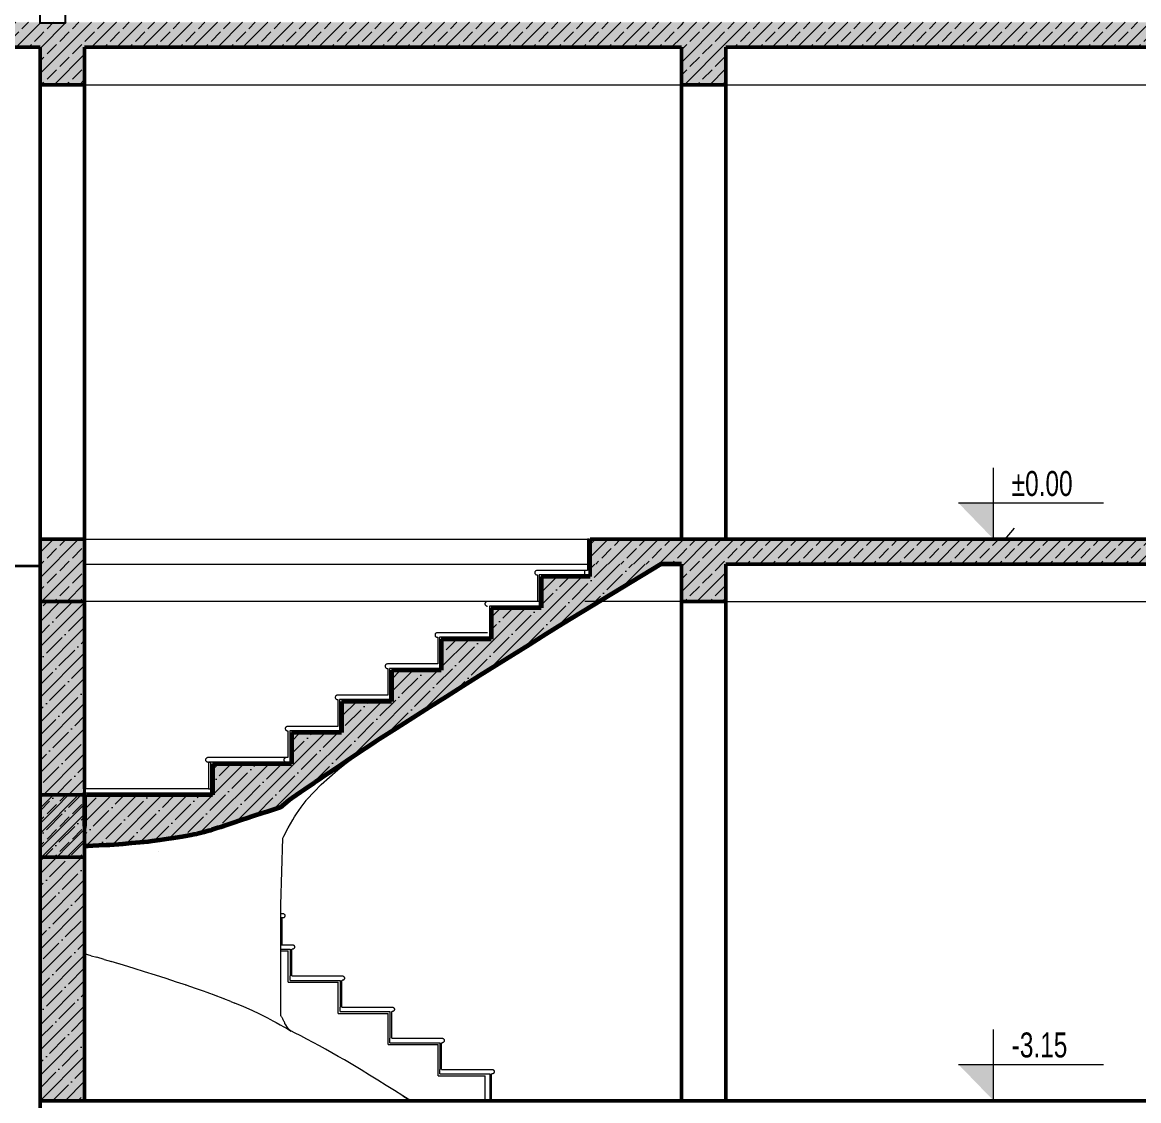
# Model space of a CAD drawing. Extents: x -1929 to 256751, y -18317 to 36108.
# Drawn here: x 137931 to 144193, y -13330 to -7280 of the extents above; entities that cross this region are included whole.
import ezdxf

# ---------------------------------------------------------------- set-up
doc = ezdxf.new("R2010")
doc.units = 0
doc.header["$LTSCALE"] = 5
doc.header["$MEASUREMENT"] = 0
doc.set_wipeout_variables(frame=1)
doc.linetypes.add('Wipeout_Contour', pattern=[100000, 0, -100000])
for name, color, linetype in [('1 _ Греди - Основни.Structural - Bearing', 7, 'Continuous'), ('1 _ Плочи - Основни.Structural - Bearing', 7, 'Continuous'), ('KEREMIDI', 7, 'Continuous'), ('Structural - Bearing', 7, 'Continuous'), ('Structural - Stair & Railing', 7, 'Continuous')]:
    doc.layers.add(name, color=color, linetype=linetype)
for name, color, linetype, lineweight in [('dimenzija', 7, 'Continuous', 13), ('New_Site & Landscape - Terrain_Pen_No__53', 54, 'Continuous', 25), ('stolboviii', 12, 'Continuous', 40)]:
    doc.layers.add(name, color=color, linetype=linetype, lineweight=lineweight)
doc.styles.add('PLATEIA', font='CGSAPPS.shx', dxfattribs={"width": 0.6})
doc.styles.add('ROM', font='ROMANS.SHX', dxfattribs={"width": 0.7})
doc.dimstyles.new('50', dxfattribs={"dimtxt": 150, "dimasz": 0.5, "dimexe": 0.18, "dimexo": 0.0625, "dimgap": 4, "dimtad": 1, "dimdec": 0, "dimlfac": 0.1, "dimzin": 12, "dimdsep": 46, "dimtxsty": 'PLATEIA', "dimblk": 'A$C321216CB', "dimcen": 0.09, "dimse1": 1, "dimse2": 1, "dimclrd": 256, "dimclrt": 256, "dimadec": 3, "dimazin": 0, "dimtfac": 1, "dimtdec": 0, "dimtix": 1, "dimtmove": 2, "dimatfit": 3, "dimldrblk": 'A$C321216CB', "dimfxl": 1, "dimtolj": 1, "dimtzin": 0, "dimlwd": -1, "dimarcsym": 0})
pattern_1 = [(45, (142913.35, -10180.42), (-70.7107, 70.7107), []), (45, (142877.99, -10145.07), (-70.7107, 70.7107), [75, -25])]

# ---------------------------------------------------------------- blocks, each defined once
blk = doc.blocks.new('A$C321216CB')
for p, q in [((-54, 0), (54, 0)), ((-38, -38), (38, 38)), ((0, -75), (0, 75))]:
    blk.add_line(p, q)
blk = doc.blocks.new('*D222')
at = {"layer": 'Defpoints', "color": 0, "transparency": 16777216}
for p in [(135608.8, -4683.8), (143341.8, -4683.8), (135567, -10332.2)]:
    blk.add_point(p, dxfattribs=at)
at = {"layer": 'dimenzija', "transparency": 16777216}
blk.add_line((135608.8, -10331.7), (135608.8, -4684.3), dxfattribs=at)
at = {"layer": 'dimenzija', "transparency": 16777216, "xscale": 0.5, "yscale": 0.5, "zscale": 0.5}
for p, rotation in [((135608.8, -4683.8), 90), ((135608.8, -10332.2), 270)]:
    blk.add_blockref('A$C321216CB', p, dxfattribs=dict(at, rotation=rotation))
at = {"layer": 'dimenzija', "transparency": 16777216, "insert": (135529.8, -7508), "char_height": 150, "attachment_point": 5, "rotation": 90, "style": 'PLATEIA'}
blk.add_mtext('\\A1;565', dxfattribs=at)

msp = doc.modelspace()

# ---------------------------------------------------------------- hatches: boundary and pattern name
h = msp.add_hatch(color=256)
h.dxf.hatch_style = 2
h.paths.add_polyline_path([(143379.2, -10180.4), (143182.3, -9977.2), (143379.2, -9977.2)])
h = msp.add_hatch(color=256)
h.dxf.hatch_style = 2
h.paths.add_polyline_path([(143379.2, -13330.4), (143182.3, -13127.2), (143379.2, -13127.2)])
at = {"layer": '1 _ Греди - Основни.Structural - Bearing', "linetype": 'Continuous', "lineweight": 15}
for points in [[(138030.1, -10180.4), (138030.1, -10530.4), (138280.1, -10530.4), (138280.1, -10180.4)], [(141877.8, -10180.4), (141627.8, -10180.4), (141627.8, -10530.4), (141877.8, -10530.4)], [(138030.1, -11615), (138030.1, -11965), (138280.1, -11965), (138280.1, -11615)]]:
    msp.add_hatch(color=9, dxfattribs=at).paths.add_polyline_path(points)
at = {"layer": '1 _ Греди - Основни.Structural - Bearing', "linetype": 'Continuous', "lineweight": 13, "true_color": 0x2b2b2b}
h = msp.add_hatch(dxfattribs=at)
h.set_pattern_fill('1_СТОМАНОБЕТОН_0001', color=250, scale=0.5, style=0, pattern_type=2)
h.set_pattern_definition(pattern_1)
h.paths.add_polyline_path([(138030.1, -10180.4), (138030.1, -10530.4), (138280.1, -10530.4), (138280.1, -10180.4)])
h = msp.add_hatch(dxfattribs=at)
h.set_pattern_fill('1_СТОМАНОБЕТОН_0001', color=250, scale=0.5, style=0, pattern_type=2)
h.set_pattern_definition(pattern_1)
h.paths.add_polyline_path([(141877.8, -10180.4), (141627.8, -10180.4), (141627.8, -10530.4), (141877.8, -10530.4)])
h = msp.add_hatch(dxfattribs=at)
h.set_pattern_fill('1_СТОМАНОБЕТОН_0001', color=250, scale=0.5, style=0, pattern_type=2)
h.set_pattern_definition([(45, (142913.35, -11615), (-70.7107, 70.7107), []), (45, (142877.99, -11579.65), (-70.7107, 70.7107), [75, -25])])
h.paths.add_polyline_path([(138030.1, -11615), (138030.1, -11965), (138280.1, -11965), (138280.1, -11615)])
at = {"layer": '1 _ Плочи - Основни.Structural - Bearing', "linetype": 'Continuous', "lineweight": 15}
for points in [[(141116, -10320.4), (141627.8, -10320.4), (141627.8, -10180.4), (141116, -10180.4)], [(141877.8, -10320.4), (146780.1, -10320.4), (146780.1, -10180.4), (141877.8, -10180.4)], [(140867.4, -10713.8), (140961.1, -10655.3), (141512.2, -10320.4), (141116, -10320.4), (141116, -10390.4), (140840.7, -10390.4), (140840.7, -10565.4), (140560.7, -10565.4), (140560.7, -10740.4), (140280.7, -10740.4), (140280.7, -10915.4), (140000.7, -10915.4), (140000.7, -11090.4), (139720.7, -11090.4), (139720.7, -11265.4), (139440.7, -11265.4), (139440.7, -11440.4), (138997.4, -11440.4), (138997.4, -11615.4), (138280.1, -11615.4), (138280.1, -11790.4), (138280.1, -11902.8), (138300.4, -11902.2), (138325.3, -11901.2), (138359.7, -11899.5), (138400.6, -11897), (138413.8, -11896.3), (138419.2, -11896), (138494, -11890.7), (138542.6, -11886.5), (138566.3, -11884.5), (138635.6, -11877.4), (138658.2, -11874.7), (138702, -11869.3), (138751.4, -11862.1), (138763.8, -11860.4), (138766.1, -11860.1), (138827.7, -11849.9), (138858, -11844.2), (138876.6, -11840.7), (138892.8, -11837.3), (138906.8, -11834.5), (138912.2, -11833.3), (138941.9, -11826.2), (138951.2, -11823.5), (138974, -11816.8), (138983.9, -11813.9), (138993.5, -11810.9), (139016.3, -11803.7), (139026.5, -11800.5), (139043.3, -11795), (139081.1, -11782.5), (139098.3, -11776.9), (139115.1, -11771.3), (139152.9, -11758.6), (139170.3, -11752.8), (139187.4, -11747.2), (139225.2, -11734.5), (139242.8, -11728.7), (139248.4, -11726.9), (139260.7, -11722.8), (139266.6, -11721), (139278.2, -11717.3), (139303.8, -11709.1), (139315.7, -11705.4), (139332.8, -11700.1), (139376.3, -11686.3), (139426.5, -11644.2), (139429.3, -11641.8), (139442, -11633.1), (139442.7, -11632.6), (139491, -11599.9), (139491.9, -11599.2), (139513.3, -11584.7), (139514.1, -11584.1), (139566.7, -11548.5), (139567.4, -11548), (139571.9, -11545), (139572.9, -11544.2), (139650.4, -11491.3), (139675.8, -11473.5), (139721.9, -11443.6), (139744.9, -11427.5), (139769.2, -11410.9), (139815.3, -11380.4), (139838.8, -11364.3), (139863, -11348.2), (139909.1, -11318.1), (139933, -11302.3), (140026.8, -11241.5), (140120.4, -11181.7), (140213.9, -11122.6), (140307.4, -11064), (140400.8, -11005.5), (140494.1, -10947.2), (140587.4, -10888.8), (140680.8, -10830.5), (140774.1, -10772.2)], [(138280.1, -11605.4), (138280.1, -11580.4), (138280.1, -10530.4), (138030.1, -10530.4), (138030.1, -13330.4), (138280.1, -13330.4), (138280.1, -11962.8), (138280.1, -11790.4)]]:
    msp.add_hatch(color=9, dxfattribs=at).paths.add_polyline_path(points)
at = {"layer": '1 _ Плочи - Основни.Structural - Bearing', "linetype": 'Continuous', "lineweight": 13, "true_color": 0x2b2b2b}
h = msp.add_hatch(dxfattribs=at)
h.set_pattern_fill('1_СТОМАНОБЕТОН_0001', color=250, scale=0.5, style=0, pattern_type=2)
h.set_pattern_definition(pattern_1)
h.paths.add_polyline_path([(141116, -10320.4), (141627.8, -10320.4), (141627.8, -10180.4), (141116, -10180.4)])
h = msp.add_hatch(dxfattribs=at)
h.set_pattern_fill('1_СТОМАНОБЕТОН_0001', color=250, scale=0.5, style=0, pattern_type=2)
h.set_pattern_definition(pattern_1)
h.paths.add_polyline_path([(141877.8, -10320.4), (146780.1, -10320.4), (146780.1, -10180.4), (141877.8, -10180.4)])
h = msp.add_hatch(dxfattribs=at)
h.set_pattern_fill('ANSI35', color=250, scale=400, style=0)
h.paths.add_polyline_path([(140680.8, -10830.5), (140774.1, -10772.2), (140867.4, -10713.8), (140961.1, -10655.3), (141512.2, -10320.4), (141116, -10320.4), (141116, -10390.4), (140840.7, -10390.4), (140840.7, -10565.4), (140560.7, -10565.4), (140560.7, -10740.4), (140280.7, -10740.4), (140280.7, -10915.4), (140000.7, -10915.4), (140000.7, -11090.4), (139720.7, -11090.4), (139720.7, -11265.4), (139440.7, -11265.4), (139440.7, -11440.4), (138997.4, -11440.4), (138997.4, -11615.4), (138280.1, -11615.4), (138280.1, -11790.4), (138280.1, -11902.8), (138300.4, -11902.2), (138325.3, -11901.2), (138359.7, -11899.5), (138400.6, -11897), (138413.8, -11896.3), (138419.2, -11896), (138494, -11890.7), (138542.6, -11886.5), (138566.3, -11884.5), (138635.6, -11877.4), (138658.2, -11874.7), (138702, -11869.3), (138751.4, -11862.1), (138763.8, -11860.4), (138766.1, -11860.1), (138827.7, -11849.9), (138858, -11844.2), (138876.6, -11840.7), (138892.8, -11837.3), (138906.8, -11834.5), (138912.2, -11833.3), (138941.9, -11826.2), (138951.2, -11823.5), (138974, -11816.8), (138983.9, -11813.9), (138993.5, -11810.9), (139016.3, -11803.7), (139026.5, -11800.5), (139043.3, -11795), (139081.1, -11782.5), (139098.3, -11776.9), (139115.1, -11771.3), (139152.9, -11758.6), (139170.3, -11752.8), (139187.4, -11747.2), (139225.2, -11734.5), (139242.8, -11728.7), (139248.4, -11726.9), (139260.7, -11722.8), (139266.6, -11721), (139278.2, -11717.3), (139303.8, -11709.1), (139315.7, -11705.4), (139332.8, -11700.1), (139376.3, -11686.3), (139426.5, -11644.2), (139429.3, -11641.8), (139442, -11633.1), (139442.7, -11632.6), (139491, -11599.9), (139491.9, -11599.2), (139513.3, -11584.7), (139514.1, -11584.1), (139566.7, -11548.5), (139567.4, -11548), (139571.9, -11545), (139572.9, -11544.2), (139650.4, -11491.3), (139675.8, -11473.5), (139721.9, -11443.6), (139744.9, -11427.5), (139769.2, -11410.9), (139815.3, -11380.4), (139838.8, -11364.3), (139863, -11348.2), (139909.1, -11318.1), (139933, -11302.3), (140026.8, -11241.5), (140120.4, -11181.7), (140213.9, -11122.6), (140307.4, -11064), (140400.8, -11005.5), (140494.1, -10947.2), (140587.4, -10888.8)])
h = msp.add_hatch(dxfattribs=at)
h.set_pattern_fill('ANSI35', color=250, scale=400, style=0)
h.set_pattern_definition([(45, (138030.08, -13330.42), (-70.7107, 70.7107), []), (45, (138100.79, -13330.42), (-70.7107, 70.7107), [125, -25, 0, -25])])
h.paths.add_polyline_path([(138030.1, -13330.4), (138280.1, -13330.4), (138280.1, -11962.8), (138280.1, -11790.4), (138280.1, -11605.4), (138280.1, -11580.4), (138280.1, -10530.4), (138030.1, -10530.4)])

# ---------------------------------------------------------------- linework, layer by layer
at = {"color": 0, "lineweight": 5}
for points in [[(143379.2, -10180.4), (143379.2, -9780.4)], [(143182.3, -9977.2), (143379.2, -9977.2)], [(143379.2, -9977.2), (143995.1, -9977.2)], [(143379.2, -13330.4), (143379.2, -12930.4)], [(143182.3, -13127.2), (143379.2, -13127.2)], [(143379.2, -13127.2), (143995.1, -13127.2)]]:
    msp.add_lwpolyline(points, dxfattribs=at)
at = {"layer": '1 _ Греди - Основни.Structural - Bearing', "color": 7, "linetype": 'Continuous', "lineweight": 50, "ltscale": 0.01}
for p, q in [((138030.1, -7420.4), (138030.1, -7630.4)), ((138280.1, -7420.4), (138280.1, -7630.4)), ((141627.8, -7420.4), (141627.8, -7630.4)), ((141877.8, -7420.4), (141877.8, -7630.4)), ((138280.1, -7630.4), (138030.1, -7630.4)), ((141717.8, -7630.4), (141627.8, -7630.4)), ((141877.8, -7630.4), (141717.8, -7630.4)), ((138030.1, -10180.4), (138030.1, -10530.4)), ((138280.1, -10180.4), (138030.1, -10180.4)), ((138280.1, -10180.4), (138280.1, -10530.4)), ((141627.8, -10320.4), (141627.8, -10530.4)), ((141877.8, -10320.4), (141877.8, -10530.4)), ((138280.1, -10530.4), (138030.1, -10530.4)), ((141717.8, -10530.4), (141627.8, -10530.4)), ((141877.8, -10530.4), (141717.8, -10530.4)), ((138030.1, -11615), (138030.1, -11965)), ((138280.1, -11615), (138030.1, -11615)), ((138280.1, -11615), (138280.1, -11965)), ((138280.1, -11965), (138030.1, -11965))]:
    msp.add_line(p, q, dxfattribs=at)
at = {"layer": '1 _ Греди - Основни.Structural - Bearing', "color": 255, "linetype": 'Continuous', "lineweight": 20, "ltscale": 0.01}
for p, q in [((138280.1, -7630.4), (141627.8, -7630.4)), ((141877.8, -7630.4), (143174.2, -7630.4)), ((143174.2, -7630.4), (146780.1, -7630.4)), ((138280.1, -10180.4), (141116, -10180.4)), ((138280.1, -10320.4), (141116, -10320.4)), ((140538.2, -10530.4), (138280.1, -10530.4)), ((141627.8, -10530.4), (141085.7, -10530.4)), ((141877.8, -10530.4), (146780.1, -10530.4))]:
    msp.add_line(p, q, dxfattribs=at)
at = {"layer": '1 _ Греди - Основни.Structural - Bearing', "color": 7, "linetype": 'Continuous', "lineweight": 50, "ltscale": 0.01, "flags": 128}
msp.add_lwpolyline([(141877.8, -10180.4), (141805.8, -10180.4), (141765.8, -10180.4), (141627.8, -10180.4)], dxfattribs=at)
at = {"layer": '1 _ Плочи - Основни.Structural - Bearing', "color": 7, "linetype": 'Continuous', "lineweight": 50, "ltscale": 0.01}
for p, q in [((141116, -10180.4), (141116, -10390.4)), ((141627.8, -10180.4), (141116, -10180.4)), ((143174.2, -10180.4), (141877.8, -10180.4)), ((143334.2, -10180.4), (143174.2, -10180.4)), ((146780.1, -10180.4), (143334.2, -10180.4)), ((146780.1, -10320.4), (141877.8, -10320.4))]:
    msp.add_line(p, q, dxfattribs=at)
at = {"layer": 'New_Site & Landscape - Terrain_Pen_No__53', "color": 54, "linetype": 'Continuous', "lineweight": 35, "flags": 128}
msp.add_lwpolyline([(138030.1, -10332.2), (135109.6, -10332.2)], dxfattribs=at)
at = {"layer": 'stolboviii', "linetype": 'Continuous', "lineweight": 50}
for p, q in [((138030.1, -7630.4), (138030.1, -10180.4)), ((138280.1, -7630.4), (138280.1, -10180.4)), ((141627.8, -10180.4), (141627.8, -7630.4)), ((141877.8, -10180.4), (141877.8, -7630.4)), ((138030.1, -10530.4), (138030.1, -13330.4)), ((138280.1, -10530.4), (138280.1, -11580.4)), ((141627.8, -13330.4), (141627.8, -10530.4)), ((141877.8, -13330.4), (141877.8, -10530.4)), ((138280.1, -11962.8), (138280.1, -13330.4))]:
    msp.add_line(p, q, dxfattribs=at)
at = {"layer": 'stolboviii', "linetype": 'Continuous', "lineweight": 35}
msp.add_line((138280.1, -11790.4), (138280.1, -11962.8), dxfattribs=at)
at = {"layer": 'Structural - Bearing', "color": 7, "linetype": 'Continuous', "lineweight": 50, "ltscale": 0.01}
for p, q in [((138030.1, -7420.4), (137530.1, -7420.4)), ((141627.8, -7420.4), (138280.1, -7420.4)), ((143174.2, -7420.4), (141877.8, -7420.4)), ((143334.2, -7420.4), (143174.2, -7420.4)), ((146780.1, -7420.4), (143334.2, -7420.4)), ((138030.1, -13330.4), (138030.1, -13780.4)), ((138280.1, -13330.4), (138030.1, -13330.4)), ((141717.8, -13330.4), (138280.1, -13330.4)), ((141877.8, -13330.4), (141717.8, -13330.4)), ((149780.1, -13330.4), (141877.8, -13330.4))]:
    msp.add_line(p, q, dxfattribs=at)
at = {"layer": 'Structural - Bearing', "color": 8, "linetype": 'Continuous', "lineweight": 18, "ltscale": 0.01, "true_color": 0x7c7c7c}
msp.add_line((143444.2, -10180.4), (143495.6, -10119.1), dxfattribs=at)
at = {"layer": 'Structural - Bearing', "color": 251, "linetype": 'Continuous', "lineweight": 20, "ltscale": 0.01, "true_color": 0x6a6a6a}
msp.add_line((140840.7, -10530.4), (140820.7, -10530.4), dxfattribs=at)
at = {"layer": 'Structural - Bearing', "color": 7, "linetype": 'Continuous', "lineweight": 40, "ltscale": 0.01}
for p, q in [((138280.1, -11580.4), (138280.1, -11605.4)), ((138280.1, -11605.4), (138280.1, -11790.4))]:
    msp.add_line(p, q, dxfattribs=at)
at = {"layer": 'Structural - Stair & Railing', "linetype": 'Continuous', "lineweight": 15, "ltscale": 0.01}
for p, q in [((141100.7, -10180.4), (141100.7, -10355.4)), ((141110.7, -10180.4), (141100.7, -10180.4)), ((141110.7, -10180.4), (141110.7, -10355.4)), ((140820.7, -10380.4), (140820.7, -10530.4)), ((140830.7, -10380.4), (140830.7, -10530.4)), ((141110.7, -10380.4), (140830.7, -10380.4)), ((141085.7, -10380.4), (141085.7, -10355.4)), ((141110.7, -10355.4), (141110.7, -10380.4)), ((140550.7, -10555.4), (140550.7, -10705.4)), ((140830.7, -10555.4), (140550.7, -10555.4)), ((140830.7, -10530.4), (140830.7, -10555.4)), ((140550.7, -10705.4), (140550.7, -10730.4)), ((140260.7, -10730.4), (140260.7, -10880.4)), ((140270.7, -10730.4), (140270.7, -10880.4)), ((140550.7, -10730.4), (140270.7, -10730.4)), ((140270.7, -10880.4), (140270.7, -10905.4)), ((139980.7, -10905.4), (139980.7, -11055.4)), ((139990.7, -10905.4), (139990.7, -11055.4)), ((140270.7, -10905.4), (139990.7, -10905.4)), ((139700.7, -11080.4), (139700.7, -11230.4)), ((139710.7, -11080.4), (139710.7, -11230.4)), ((139990.7, -11080.4), (139710.7, -11080.4)), ((139990.7, -11055.4), (139990.7, -11080.4)), ((139420.7, -11255.4), (139420.7, -11405.4)), ((139430.7, -11255.4), (139430.7, -11405.4)), ((139710.7, -11255.4), (139430.7, -11255.4)), ((139710.7, -11230.4), (139710.7, -11255.4)), ((138974.7, -11430.4), (138986, -11430.4)), ((138974.7, -11430.4), (138974.7, -11580.4)), ((138986, -11430.4), (138974.7, -11430.4)), ((138986, -11430.4), (138986, -11580.4)), ((139430.7, -11430.4), (138986, -11430.4)), ((139397.6, -11415.8), (139397.4, -11417.9)), ((139397.4, -11417.9), (139397.6, -11420.1)), ((139398.2, -11413.6), (139397.6, -11415.8)), ((139397.6, -11420.1), (139398.2, -11422.2)), ((139399.3, -11411.7), (139398.2, -11413.6)), ((139398.2, -11422.2), (139399.3, -11424.2)), ((139400.7, -11409.9), (139399.3, -11411.7)), ((139399.3, -11424.2), (139400.7, -11426)), ((139402.4, -11408.3), (139400.7, -11409.9)), ((139400.7, -11426), (139402.4, -11427.5)), ((139404.4, -11407.1), (139402.4, -11408.3)), ((139402.4, -11427.5), (139404.4, -11428.7)), ((139406.7, -11406.2), (139404.4, -11407.1)), ((139404.4, -11428.7), (139406.7, -11429.7)), ((139409.1, -11405.6), (139406.7, -11406.2)), ((139406.7, -11429.7), (139409.1, -11430.2)), ((139411.5, -11405.4), (139409.1, -11405.6)), ((139409.1, -11430.2), (139411.5, -11430.4)), ((139414.4, -11440.4), (139414.4, -11430.4)), ((139425.7, -11430.4), (139425.7, -11440.4)), ((139430.7, -11405.4), (139430.7, -11430.4)), ((138974.7, -11580.4), (138280.1, -11580.4)), ((138974.7, -11580.4), (138997.4, -11580.4)), ((138986, -11580.4), (138986, -11605.4)), ((138986, -11605.4), (138280.1, -11605.4)), ((138986, -11605.4), (138997.4, -11605.4)), ((138280.1, -11755.4), (138291.1, -11755.4)), ((138280.1, -11780.4), (138291.1, -11780.4)), ((138696.4, -11930.4), (138696.5, -11930.4)), ((139380.1, -12280.4), (139390.3, -12280.4)), ((139380.1, -12305.4), (139387.6, -12305.4)), ((139387.6, -12305.4), (139380.1, -12305.4)), ((139387.6, -12455.4), (139387.6, -12305.4)), ((139387.6, -12305.4), (139390.3, -12305.4)), ((139390.3, -12280.4), (139392.7, -12280.6)), ((139392.7, -12305.2), (139390.3, -12305.4)), ((139392.7, -12280.6), (139395, -12281.2)), ((139395, -12304.7), (139392.7, -12305.2)), ((139395, -12281.2), (139397.1, -12282.1)), ((139397.1, -12303.7), (139395, -12304.7)), ((139397.1, -12282.1), (139399.1, -12283.3)), ((139399.1, -12302.5), (139397.1, -12303.7)), ((139399.1, -12283.3), (139400.7, -12284.9)), ((139400.7, -12301), (139399.1, -12302.5)), ((139400.7, -12284.9), (139402.1, -12286.7)), ((139402.1, -12299.2), (139400.7, -12301)), ((139402.1, -12286.7), (139403.1, -12288.6)), ((139403.1, -12297.2), (139402.1, -12299.2)), ((139403.1, -12288.6), (139403.7, -12290.8)), ((139403.7, -12295.1), (139403.1, -12297.2)), ((139403.7, -12290.8), (139403.9, -12292.9)), ((139403.9, -12292.9), (139403.7, -12295.1)), ((139380.1, -12455.4), (139387.6, -12455.4)), ((139387.6, -12455.4), (139445.2, -12455.4)), ((139445.2, -12455.4), (139447.4, -12455.6)), ((139447.4, -12455.6), (139449.5, -12456.2)), ((139449.5, -12456.2), (139451.5, -12457.1)), ((139451.5, -12457.1), (139453.3, -12458.3)), ((139453.3, -12458.3), (139454.8, -12459.9)), ((139454.8, -12459.9), (139456.1, -12461.7)), ((139456.1, -12461.7), (139457, -12463.6)), ((139380.1, -12480.4), (139432.7, -12480.4)), ((139432.7, -12480.4), (139432.7, -12630.4)), ((139442.7, -12630.4), (139442.7, -12480.4)), ((139442.7, -12480.4), (139445.2, -12480.4)), ((139447.4, -12480.2), (139445.2, -12480.4)), ((139449.5, -12479.7), (139447.4, -12480.2)), ((139451.5, -12478.7), (139449.5, -12479.7)), ((139453.3, -12477.5), (139451.5, -12478.7)), ((139454.8, -12476), (139453.3, -12477.5)), ((139456.1, -12474.2), (139454.8, -12476)), ((139457, -12472.2), (139456.1, -12474.2)), ((139457, -12463.6), (139457.6, -12465.8)), ((139457.6, -12470.1), (139457, -12472.2)), ((139457.6, -12465.8), (139457.7, -12467.9)), ((139457.7, -12467.9), (139457.6, -12470.1)), ((139432.7, -12655.4), (139432.7, -12630.4)), ((139442.7, -12630.4), (139725.2, -12630.4)), ((139725.2, -12630.4), (139727.4, -12630.6)), ((139727.4, -12630.6), (139729.5, -12631.2)), ((139729.5, -12631.2), (139731.5, -12632.1)), ((139731.5, -12632.1), (139733.3, -12633.3)), ((139733.3, -12633.3), (139734.8, -12634.9)), ((139734.8, -12634.9), (139736.1, -12636.7)), ((139736.1, -12649.2), (139734.8, -12651)), ((139736.1, -12636.7), (139737, -12638.6)), ((139737, -12647.2), (139736.1, -12649.2)), ((139737, -12638.6), (139737.6, -12640.8)), ((139737.6, -12645.1), (139737, -12647.2)), ((139737.6, -12640.8), (139737.7, -12642.9)), ((139737.7, -12642.9), (139737.6, -12645.1)), ((139432.7, -12655.4), (139712.7, -12655.4)), ((139712.7, -12655.4), (139712.7, -12805.4)), ((139722.7, -12805.4), (139722.7, -12655.4)), ((139722.7, -12655.4), (139725.2, -12655.4)), ((139727.4, -12655.2), (139725.2, -12655.4)), ((139729.5, -12654.7), (139727.4, -12655.2)), ((139731.5, -12653.7), (139729.5, -12654.7)), ((139733.3, -12652.5), (139731.5, -12653.7)), ((139734.8, -12651), (139733.3, -12652.5)), ((139712.7, -12830.4), (139712.7, -12805.4)), ((139712.7, -12830.4), (139992.7, -12830.4)), ((139722.7, -12805.4), (140005.2, -12805.4)), ((139992.7, -12830.4), (139992.7, -12980.4)), ((140002.7, -12980.4), (140002.7, -12830.4)), ((140002.7, -12830.4), (140005.2, -12830.4)), ((140005.2, -12805.4), (140007.4, -12805.6)), ((140007.4, -12830.2), (140005.2, -12830.4)), ((140007.4, -12805.6), (140009.5, -12806.2)), ((140009.5, -12829.7), (140007.4, -12830.2)), ((140009.5, -12806.2), (140011.5, -12807.1)), ((140011.5, -12828.7), (140009.5, -12829.7)), ((140011.5, -12807.1), (140013.3, -12808.3)), ((140013.3, -12827.5), (140011.5, -12828.7)), ((140013.3, -12808.3), (140014.8, -12809.9)), ((140014.8, -12826), (140013.3, -12827.5)), ((140014.8, -12809.9), (140016.1, -12811.7)), ((140016.1, -12824.2), (140014.8, -12826)), ((140016.1, -12811.7), (140017, -12813.6)), ((140017, -12822.2), (140016.1, -12824.2)), ((140017, -12813.6), (140017.6, -12815.8)), ((140017.6, -12820.1), (140017, -12822.2)), ((140017.6, -12815.8), (140017.7, -12817.9)), ((140017.7, -12817.9), (140017.6, -12820.1)), ((139992.7, -13005.4), (139992.7, -12980.4)), ((139992.7, -13005.4), (140272.7, -13005.4)), ((140002.7, -12980.4), (140285.2, -12980.4)), ((140272.7, -13005.4), (140272.7, -13155.4)), ((140282.7, -13155.4), (140282.7, -13005.4)), ((140282.7, -13005.4), (140285.2, -13005.4)), ((140285.2, -12980.4), (140287.4, -12980.6)), ((140287.4, -13005.2), (140285.2, -13005.4)), ((140287.4, -12980.6), (140289.5, -12981.2)), ((140289.5, -13004.7), (140287.4, -13005.2)), ((140289.5, -12981.2), (140291.5, -12982.1)), ((140291.5, -13003.7), (140289.5, -13004.7)), ((140291.5, -12982.1), (140293.3, -12983.3)), ((140293.3, -13002.5), (140291.5, -13003.7)), ((140293.3, -12983.3), (140294.8, -12984.9)), ((140294.8, -13001), (140293.3, -13002.5)), ((140294.8, -12984.9), (140296.1, -12986.7)), ((140296.1, -12999.2), (140294.8, -13001)), ((140296.1, -12986.7), (140297, -12988.6)), ((140297, -12997.2), (140296.1, -12999.2)), ((140297, -12988.6), (140297.6, -12990.8)), ((140297.6, -12995.1), (140297, -12997.2)), ((140297.6, -12990.8), (140297.7, -12992.9)), ((140297.7, -12992.9), (140297.6, -12995.1)), ((140272.7, -13180.4), (140272.7, -13155.4)), ((140272.7, -13180.4), (140552.7, -13180.4)), ((140282.7, -13155.4), (140565.2, -13155.4)), ((140552.7, -13180.4), (140552.7, -13330.4)), ((140562.7, -13330.4), (140562.7, -13180.4)), ((140562.7, -13180.4), (140565.2, -13180.4)), ((140565.2, -13155.4), (140567.4, -13155.6)), ((140567.4, -13180.2), (140565.2, -13180.4)), ((140567.4, -13155.6), (140569.5, -13156.2)), ((140569.5, -13179.7), (140567.4, -13180.2)), ((140569.5, -13156.2), (140571.5, -13157.1)), ((140571.5, -13178.7), (140569.5, -13179.7)), ((140571.5, -13157.1), (140573.3, -13158.3)), ((140573.3, -13177.5), (140571.5, -13178.7)), ((140573.3, -13158.3), (140574.8, -13159.9)), ((140574.8, -13176), (140573.3, -13177.5)), ((140574.8, -13159.9), (140576.1, -13161.7)), ((140576.1, -13174.2), (140574.8, -13176)), ((140576.1, -13161.7), (140577, -13163.6)), ((140577, -13172.2), (140576.1, -13174.2)), ((140577, -13163.6), (140577.6, -13165.8)), ((140577.6, -13170.1), (140577, -13172.2)), ((140577.6, -13165.8), (140577.7, -13167.9)), ((140577.7, -13167.9), (140577.6, -13170.1))]:
    msp.add_line(p, q, dxfattribs=at)
at = {"layer": 'Structural - Stair & Railing', "linetype": 'Continuous', "lineweight": 60, "ltscale": 0.01}
for p, q in [((140840.7, -10390.4), (140840.7, -10565.4)), ((141116, -10390.4), (140840.7, -10390.4)), ((140560.7, -10565.4), (140560.7, -10740.4)), ((140840.7, -10565.4), (140560.7, -10565.4)), ((140280.7, -10740.4), (140280.7, -10915.4)), ((140560.7, -10740.4), (140280.7, -10740.4)), ((140000.7, -10915.4), (140000.7, -11090.4)), ((140280.7, -10915.4), (140000.7, -10915.4)), ((139720.7, -11090.4), (139720.7, -11265.4)), ((140000.7, -11090.4), (139720.7, -11090.4)), ((139440.7, -11265.4), (139440.7, -11440.4)), ((139720.7, -11265.4), (139440.7, -11265.4)), ((138997.4, -11440.4), (138997.4, -11615.4)), ((139440.7, -11440.4), (138997.4, -11440.4)), ((138280.1, -11615.4), (138280.1, -11790.4)), ((138997.4, -11615.4), (138291.1, -11615.4)), ((138291.1, -11790.4), (138280.1, -11790.4))]:
    msp.add_line(p, q, dxfattribs=at)
at = {"layer": 'Structural - Stair & Railing', "linetype": 'Continuous', "lineweight": 13, "ltscale": 0.01}
for p, q in [((139933.4, -11302.2), (139979.9, -11271.9)), ((139840.1, -11367.7), (139886.7, -11334)), ((139886.7, -11334), (139933.4, -11302.7)), ((139965.6, -11281.2), (139933.4, -11302.7)), ((139793.4, -11401.5), (139840.1, -11367.7)), ((139700.1, -11473.9), (139746.7, -11437.7)), ((139746.7, -11437.7), (139793.4, -11401.5)), ((139606.7, -11556.9), (139653.4, -11515.4)), ((139653.4, -11515.4), (139700.1, -11473.9)), ((139566.9, -11598.6), (139606.7, -11556.9)), ((139495.6, -11683.4), (139522.6, -11646.3)), ((139522.6, -11646.3), (139524.8, -11643.3)), ((139524.8, -11643.3), (139527, -11640.2)), ((139527, -11640.2), (139566.9, -11598.6)), ((139468.5, -11720.4), (139495.6, -11683.4)), ((139422.4, -11800.4), (139447.2, -11755)), ((139447.2, -11755), (139457.9, -11737.7)), ((139457.9, -11737.7), (139468.5, -11720.4)), ((139397.6, -11845.8), (139422.4, -11800.4)), ((139380.1, -12232.1), (139392.3, -11856.8)), ((139392.3, -11856.8), (139397.6, -11845.8)), ((139380.1, -12245.6), (139380.1, -12232.1)), ((139380.1, -12254.9), (139380.1, -12245.6)), ((139380.1, -12269.2), (139380.1, -12254.9)), ((139380.1, -12284.8), (139380.1, -12269.2)), ((139380.1, -12290.2), (139380.1, -12284.8)), ((139380.1, -12306.2), (139380.1, -12290.2)), ((139380.1, -12316.8), (139380.1, -12306.2)), ((139380.1, -12318.5), (139380.1, -12316.8)), ((139380.1, -12329.3), (139380.1, -12318.5)), ((139380.1, -12340.5), (139380.1, -12329.3)), ((139380.1, -12341), (139380.1, -12340.5)), ((139380.1, -12352.3), (139380.1, -12341)), ((139380.1, -12358.3), (139380.1, -12352.3)), ((139380.1, -12364.3), (139380.1, -12358.3)), ((139380.1, -12370.3), (139380.1, -12364.3)), ((139380.1, -12376.4), (139380.1, -12370.3)), ((139380.1, -12383.5), (139380.1, -12376.4)), ((139380.1, -12390.6), (139380.1, -12383.5)), ((139380.1, -12397.7), (139380.1, -12390.6)), ((139380.1, -12404.8), (139380.1, -12397.7)), ((139380.1, -12411.9), (139380.1, -12404.8)), ((139380.1, -12419), (139380.1, -12411.9)), ((139380.1, -12426.2), (139380.1, -12419)), ((139380.1, -12433.3), (139380.1, -12426.2)), ((139380.1, -12440.4), (139380.1, -12433.3)), ((139380.1, -12447.5), (139380.1, -12440.4)), ((139380.1, -12454.6), (139380.1, -12447.5)), ((139380.1, -12461.7), (139380.1, -12454.6)), ((139380.1, -12470), (139380.1, -12461.7)), ((138316.7, -12517.4), (138280.1, -12507.1)), ((138316.7, -12517.4), (138348, -12526.1)), ((139380.1, -12478.3), (139380.1, -12470)), ((139380.1, -12484.8), (139380.1, -12478.3)), ((139380.1, -12491.3), (139380.1, -12484.8)), ((139380.1, -12490.4), (139422.7, -12490.4)), ((139380.1, -12500.4), (139380.1, -12491.3)), ((139380.1, -12509.4), (139380.1, -12500.4)), ((139380.1, -12518.4), (139380.1, -12509.4)), ((139380.1, -12527.5), (139380.1, -12518.4)), ((139422.7, -12665.4), (139422.7, -12490.4)), ((138390.1, -12537.9), (138348, -12526.1)), ((138390.1, -12537.9), (138430.6, -12549.3)), ((138427.5, -12548.4), (138495.5, -12568)), ((138456.5, -12556.8), (138496.3, -12568.8)), ((138496.3, -12568.8), (138555.7, -12587)), ((138555.7, -12587), (138613.1, -12604.8)), ((139380.1, -12534.5), (139380.1, -12527.5)), ((139380.1, -12541.4), (139380.1, -12534.5)), ((139380.1, -12548.4), (139380.1, -12541.4)), ((139380.1, -12555.4), (139380.1, -12548.4)), ((139380.1, -12562.4), (139380.1, -12555.4)), ((139380.1, -12569.4), (139380.1, -12562.4)), ((139380.1, -12576.4), (139380.1, -12569.4)), ((139380.1, -12583.4), (139380.1, -12576.4)), ((139380.1, -12590.4), (139380.1, -12583.4)), ((138613.1, -12604.8), (138676, -12624.6)), ((138676, -12624.6), (138736.3, -12643.9)), ((138736.3, -12643.9), (138794.1, -12662.8)), ((139380.1, -12597.4), (139380.1, -12590.4)), ((139380.1, -12604.4), (139380.1, -12597.4)), ((139380.1, -12611.4), (139380.1, -12604.4)), ((139380.1, -12617.9), (139380.1, -12611.4)), ((139380.1, -12624.5), (139380.1, -12617.9)), ((139380.1, -12631), (139380.1, -12624.5)), ((139380.1, -12637.6), (139380.1, -12631)), ((139380.1, -12644.3), (139380.1, -12637.6)), ((139380.1, -12651), (139380.1, -12644.3)), ((138794.1, -12662.8), (138849.4, -12681.2)), ((138845.3, -12679.9), (138847.4, -12680.6)), ((138847.4, -12680.6), (138900.2, -12698.8)), ((138900.2, -12698.8), (138944.3, -12714.4)), ((139380.1, -12657.7), (139380.1, -12651)), ((139380.1, -12664.3), (139380.1, -12657.7)), ((139380.1, -12671), (139380.1, -12664.3)), ((139380.1, -12677.6), (139380.1, -12671)), ((139380.1, -12684.2), (139380.1, -12677.6)), ((139380.1, -12690.8), (139380.1, -12684.2)), ((139380.1, -12697), (139380.1, -12690.8)), ((139380.1, -12703.1), (139380.1, -12697)), ((139380.1, -12709.3), (139380.1, -12703.1)), ((139380.1, -12715.4), (139380.1, -12709.3)), ((139422.7, -12665.4), (139702.7, -12665.4)), ((139702.7, -12840.4), (139702.7, -12665.4)), ((138944.3, -12714.4), (138986.6, -12729.6)), ((138965.5, -12722), (138980.5, -12727.5)), ((138980.5, -12727.5), (139020.9, -12742.5)), ((138997.3, -12733.7), (139019.6, -12742.2)), ((139019.6, -12742.2), (139060.7, -12758)), ((139061.6, -12758.5), (139042.7, -12751.1)), ((139100.4, -12774.1), (139061.6, -12758.5)), ((139100.4, -12774.1), (139123.2, -12783.3)), ((139380.1, -12721.6), (139380.1, -12715.4)), ((139380.1, -12727.7), (139380.1, -12721.6)), ((139380.1, -12733.9), (139380.1, -12727.7)), ((139380.1, -12740), (139380.1, -12733.9)), ((139380.1, -12746.2), (139380.1, -12740)), ((139380.1, -12752.3), (139380.1, -12746.2)), ((139380.1, -12758.4), (139380.1, -12752.3)), ((139380.1, -12764.6), (139380.1, -12758.4)), ((139380.1, -12770.7), (139380.1, -12764.6)), ((139380.1, -12776.9), (139380.1, -12770.7)), ((139173.6, -12804.7), (139123.2, -12783.3)), ((139220.1, -12825.3), (139173.6, -12804.7)), ((139262.6, -12845.1), (139220.1, -12825.3)), ((139380.1, -12783), (139380.1, -12776.9)), ((139380.1, -12789.2), (139380.1, -12783)), ((139380.1, -12796.4), (139380.1, -12789.2)), ((139380.1, -12803.7), (139380.1, -12796.4)), ((139380.1, -12809.8), (139380.1, -12803.7)), ((139380.1, -12815.8), (139380.1, -12809.8)), ((139380.1, -12822.1), (139380.1, -12815.8)), ((139380.1, -12822.5), (139380.1, -12822.1)), ((139380.1, -12828.7), (139380.1, -12822.5)), ((139380.1, -12830.5), (139380.1, -12828.7)), ((139380.1, -12830.8), (139380.1, -12830.5)), ((139380.1, -12832.6), (139380.1, -12830.8)), ((139380.1, -12835.5), (139380.1, -12832.6)), ((139380.1, -12836.3), (139380.1, -12835.5)), ((139380.1, -12839.1), (139380.1, -12836.3)), ((139301, -12863.9), (139262.6, -12845.1)), ((139328.3, -12878), (139301, -12863.9)), ((139328.3, -12878), (139354, -12891.6)), ((139354, -12891.6), (139376.8, -12904.3)), ((139380.1, -12841.8), (139380.1, -12839.1)), ((139380.1, -12843), (139380.1, -12841.8)), ((139380.1, -12845.6), (139380.1, -12843)), ((139380.1, -12848.4), (139380.1, -12845.6)), ((139380.1, -12850.3), (139380.1, -12848.4)), ((139380.1, -12850.3), (139380.1, -12848.4)), ((139381.6, -12853.5), (139380.1, -12850.3)), ((139383.2, -12856.7), (139381.6, -12853.5)), ((139385, -12859.1), (139383.2, -12856.7)), ((139386.5, -12862.5), (139385, -12859.1)), ((139388.2, -12866), (139386.5, -12862.5)), ((139389.5, -12867.9), (139388.2, -12866)), ((139391.1, -12871.4), (139389.5, -12867.9)), ((139392.4, -12874), (139391.1, -12871.4)), ((139393.2, -12875), (139392.4, -12874)), ((139394.4, -12877.6), (139393.2, -12875)), ((139395.7, -12880.2), (139394.4, -12877.6)), ((139396.2, -12881), (139395.7, -12880.2)), ((139397.4, -12883.7), (139396.2, -12881)), ((139399, -12886.9), (139397.4, -12883.7)), ((139399.3, -12887.5), (139399, -12886.9)), ((139400.8, -12890.7), (139399.3, -12887.5)), ((139402.3, -12894), (139400.8, -12890.7)), ((139402.4, -12894.1), (139402.3, -12894)), ((139403.9, -12897.4), (139402.4, -12894.1)), ((139408.9, -12905.5), (139403.9, -12897.4)), ((139702.7, -12840.4), (139982.7, -12840.4)), ((139982.7, -13015.4), (139982.7, -12840.4)), ((139376.8, -12904.3), (139398.4, -12916.6)), ((139398.4, -12916.6), (139411.8, -12924.2)), ((139413.8, -12913.7), (139408.9, -12905.5)), ((139411.8, -12924.2), (139424, -12931.4)), ((139418.8, -12920.5), (139413.8, -12913.7)), ((139423.8, -12927.3), (139418.8, -12920.5)), ((139427.3, -12931.1), (139423.8, -12927.3)), ((139424, -12931.4), (139438.6, -12940.1)), ((139430.8, -12935), (139427.3, -12931.1)), ((139432.3, -12936.1), (139430.8, -12935)), ((139433.7, -12937.1), (139432.3, -12936.1)), ((139438.6, -12940.1), (139433.7, -12937.1)), ((139443.6, -12943), (139438.6, -12940.1)), ((139447.1, -12944.7), (139443.6, -12943)), ((139450.7, -12946.3), (139447.1, -12944.7)), ((139454.2, -12947.9), (139450.7, -12946.3)), ((139457.7, -12949.4), (139454.2, -12947.9)), ((139492.5, -12967.1), (139457.7, -12949.4)), ((139527.2, -12984.8), (139492.5, -12967.1)), ((139562, -13003.3), (139527.2, -12984.8)), ((139596.7, -13021.8), (139562, -13003.3)), ((139632, -13041.6), (139596.7, -13021.8)), ((139982.7, -13015.4), (140262.7, -13015.4)), ((140262.7, -13190.4), (140262.7, -13015.4)), ((139667.2, -13061.3), (139632, -13041.6)), ((139702.5, -13081.8), (139667.2, -13061.3)), ((139737.7, -13102.2), (139702.5, -13081.8)), ((139784.4, -13130.2), (139737.7, -13102.2)), ((139831.1, -13158.3), (139784.4, -13130.2)), ((139877.7, -13186.9), (139831.1, -13158.3)), ((139924.4, -13215.5), (139877.7, -13186.9)), ((140262.7, -13190.4), (140527.7, -13190.4)), ((140527.7, -13330.4), (140527.7, -13190.4)), ((139971.1, -13244.4), (139924.4, -13215.5)), ((140017.7, -13273.3), (139971.1, -13244.4)), ((140064.4, -13302.4), (140017.7, -13273.3)), ((140109.4, -13330.4), (140064.4, -13302.4)), ((140064.4, -13302.4), (140109.4, -13330.4)), ((140086.4, -13316.1), (140109.4, -13330.4)), ((140094.3, -13321), (140109.3, -13330.4))]:
    msp.add_line(p, q, dxfattribs=at)
at = {"layer": 'Structural - Stair & Railing', "color": 7, "linetype": 'Continuous', "lineweight": 60, "ltscale": 0.01, "flags": 128}
msp.add_lwpolyline([(141627.8, -10320.4), (141512.2, -10320.4), (140961.1, -10655.3), (140867.4, -10713.8), (140774.1, -10772.2), (140680.8, -10830.5), (140587.4, -10888.8), (140494.1, -10947.2), (140400.8, -11005.5), (140307.4, -11064), (140213.9, -11122.6), (140120.4, -11181.7), (140026.8, -11241.5), (139933, -11302.3), (139909.1, -11318.1), (139863, -11348.2), (139838.8, -11364.3), (139815.3, -11380.4), (139769.2, -11410.9), (139744.9, -11427.5), (139721.9, -11443.6), (139675.8, -11473.5), (139651.3, -11490.6), (139650.5, -11491.2), (139572.9, -11544.2), (139571.9, -11545), (139567.4, -11548), (139566.7, -11548.5), (139514.1, -11584.1), (139513.3, -11584.7), (139491.9, -11599.2), (139491, -11599.9), (139442.7, -11632.6), (139442, -11633.1), (139429.3, -11641.8), (139426.5, -11644.2), (139376.3, -11686.3), (139332.8, -11700.1), (139315.7, -11705.4), (139303.8, -11709.1), (139278.2, -11717.3), (139266.6, -11721), (139260.7, -11722.8), (139248.4, -11726.9), (139242.8, -11728.7), (139225.2, -11734.5), (139187.4, -11747.2), (139170.3, -11752.8), (139152.9, -11758.6), (139115.1, -11771.3), (139098.3, -11776.9), (139081.1, -11782.5), (139043.3, -11795), (139026.5, -11800.5), (139016.3, -11803.7), (138993.5, -11810.9), (138983.9, -11813.9), (138974, -11816.8), (138951.2, -11823.5), (138941.9, -11826.2), (138912.2, -11833.3), (138906.8, -11834.5), (138892.8, -11837.3), (138876.6, -11840.7), (138858, -11844.2), (138827.7, -11849.9), (138766.1, -11860.1), (138763.8, -11860.4), (138751.4, -11862.1), (138702, -11869.3), (138658.2, -11874.7), (138635.6, -11877.4), (138566.3, -11884.5), (138542.6, -11886.5), (138494, -11890.7), (138419.2, -11896), (138413.8, -11896.3), (138400.6, -11897), (138359.7, -11899.5), (138325.3, -11901.2), (138300.4, -11902.2), (138278.3, -11902.8)], dxfattribs=at)
at = {"layer": 'Structural - Stair & Railing', "color": 253, "linetype": 'Continuous', "lineweight": 15, "ltscale": 0.01, "flags": 128}
for points in [[(141100.7, -10355.4), (140818.2, -10355.4), (140816.1, -10355.6), (140814, -10356.2), (140812, -10357.1), (140810.2, -10358.3), (140808.7, -10359.9), (140807.4, -10361.7), (140806.5, -10363.6), (140805.9, -10365.8), (140805.7, -10367.9), (140805.9, -10370.1), (140806.5, -10372.2), (140807.4, -10374.2), (140808.7, -10376), (140810.2, -10377.5), (140812, -10378.7), (140814, -10379.7), (140816.1, -10380.2), (140818.2, -10380.4), (140820.7, -10380.4)], [(140820.7, -10530.4), (140538.2, -10530.4), (140536.1, -10530.6), (140534, -10531.2), (140532, -10532.1), (140530.2, -10533.3), (140528.7, -10534.9), (140527.4, -10536.7), (140526.5, -10538.6), (140525.9, -10540.8), (140525.7, -10542.9), (140525.9, -10545.1), (140526.5, -10547.2), (140527.4, -10549.2), (140528.7, -10551), (140530.2, -10552.5), (140532, -10553.7), (140534, -10554.7), (140536.1, -10555.2), (140538.2, -10555.4), (140540.7, -10555.4)], [(140540.7, -10705.4), (140258.2, -10705.4), (140256.1, -10705.6), (140254, -10706.2), (140252, -10707.1), (140250.2, -10708.3), (140248.7, -10709.9), (140247.4, -10711.7), (140246.5, -10713.6), (140245.9, -10715.8), (140245.7, -10717.9), (140245.9, -10720.1), (140246.5, -10722.2), (140247.4, -10724.2), (140248.7, -10726), (140250.2, -10727.5), (140252, -10728.7), (140254, -10729.7), (140256.1, -10730.2), (140258.2, -10730.4), (140260.7, -10730.4)], [(140260.7, -10880.4), (139978.2, -10880.4), (139976.1, -10880.6), (139974, -10881.2), (139972, -10882.1), (139970.2, -10883.3), (139968.7, -10884.9), (139967.4, -10886.7), (139966.5, -10888.6), (139965.9, -10890.8), (139965.7, -10892.9), (139965.9, -10895.1), (139966.5, -10897.2), (139967.4, -10899.2), (139968.7, -10901), (139970.2, -10902.5), (139972, -10903.7), (139974, -10904.7), (139976.1, -10905.2), (139978.2, -10905.4), (139980.7, -10905.4)], [(139980.7, -11055.4), (139698.2, -11055.4), (139696.1, -11055.6), (139694, -11056.2), (139692, -11057.1), (139690.2, -11058.3), (139688.7, -11059.9), (139687.4, -11061.7), (139686.5, -11063.6), (139685.9, -11065.8), (139685.7, -11067.9), (139685.9, -11070.1), (139686.5, -11072.2), (139687.4, -11074.2), (139688.7, -11076), (139690.2, -11077.5), (139692, -11078.7), (139694, -11079.7), (139696.1, -11080.2), (139698.2, -11080.4), (139700.7, -11080.4)], [(139700.7, -11230.4), (139418.2, -11230.4), (139416.1, -11230.6), (139414, -11231.2), (139412, -11232.1), (139410.2, -11233.3), (139408.7, -11234.9), (139407.4, -11236.7), (139406.5, -11238.6), (139405.9, -11240.8), (139405.7, -11242.9), (139405.9, -11245.1), (139406.5, -11247.2), (139407.4, -11249.2), (139408.7, -11251), (139410.2, -11252.5), (139412, -11253.7), (139414, -11254.7), (139416.1, -11255.2), (139418.2, -11255.4), (139420.7, -11255.4)], [(139420.7, -11405.4), (138971.9, -11405.4), (138969.4, -11405.6), (138967, -11406.2), (138964.8, -11407.1), (138962.8, -11408.3), (138961, -11409.9), (138959.6, -11411.7), (138958.5, -11413.6), (138957.9, -11415.8), (138957.7, -11417.9), (138957.9, -11420.1), (138958.5, -11422.2), (138959.6, -11424.2), (138961, -11426), (138962.8, -11427.5), (138964.8, -11428.7), (138967, -11429.7), (138969.4, -11430.2), (138971.9, -11430.4), (138974.7, -11430.4)]]:
    msp.add_lwpolyline(points, dxfattribs=at)

# ---------------------------------------------------------------- texts
at = {"color": 0, "char_height": 140, "attachment_point": 1, "style": 'ROM'}
for s, insert in [('{\\fHelvetica|b0|i0|c0|p1;%%P0.00}', (143480.8, -9797.8)), ('{\\fHelvetica|b0|i0|c0|p1;-3.15}', (143480.8, -12947.8))]:
    msp.add_mtext(s, dxfattribs=dict(at, insert=insert))

# ---------------------------------------------------------------- wipeouts: each hides what was drawn before it
at = {"color": 254, "linetype": 'Wipeout_Contour', "lineweight": 0, "ltscale": 286805.324832}
msp.add_wipeout([(143904, -4960.5), (137530.1, -7280.4), (151830.1, -7280.4), (151304, -7088.9), (150504, -7088.9), (146707.2, -5707), (144656.2, -4960.5)], dxfattribs=at).dxf.layer = 'KEREMIDI'

# ---------------------------------------------------------------- next in the draw order: hatches: boundary and pattern name
at = {"layer": '1 _ Греди - Основни.Structural - Bearing', "linetype": 'Continuous', "lineweight": 15}
for points in [[(138030.1, -7280.4), (138030.1, -7630.4), (138280.1, -7630.4), (138280.1, -7280.4)], [(141627.8, -7630.4), (141877.8, -7630.4), (141877.8, -7280.4), (141627.8, -7280.4)]]:
    msp.add_hatch(color=9, dxfattribs=at).paths.add_polyline_path(points)
at = {"layer": '1 _ Греди - Основни.Structural - Bearing', "linetype": 'Continuous', "lineweight": 13, "true_color": 0x2b2b2b}
h = msp.add_hatch(dxfattribs=at)
h.set_pattern_fill('1_СТОМАНОБЕТОН_0001', color=250, scale=0.5, style=0, pattern_type=2)
h.set_pattern_definition(pattern_1)
h.paths.add_polyline_path([(138030.1, -7280.4), (138030.1, -7630.4), (138280.1, -7630.4), (138280.1, -7280.4)])
h = msp.add_hatch(dxfattribs=at)
h.set_pattern_fill('1_СТОМАНОБЕТОН_0001', color=250, scale=0.5, style=0, pattern_type=2)
h.set_pattern_definition(pattern_1)
h.paths.add_polyline_path([(141627.8, -7630.4), (141877.8, -7630.4), (141877.8, -7280.4), (141627.8, -7280.4)])
at = {"layer": 'Structural - Bearing', "linetype": 'Continuous', "lineweight": 15}
for points in [[(137530.1, -7280.4), (137530.1, -7420.4), (138030.1, -7420.4), (138030.1, -7280.4)], [(141627.8, -7420.4), (141627.8, -7280.4), (138280.1, -7280.4), (138280.1, -7420.4)], [(146780.1, -7420.4), (146780.1, -7280.4), (141877.8, -7280.4), (141877.8, -7420.4)]]:
    msp.add_hatch(color=9, dxfattribs=at).paths.add_polyline_path(points)
at = {"layer": 'Structural - Bearing', "linetype": 'Continuous', "lineweight": 13, "true_color": 0x2b2b2b}
h = msp.add_hatch(dxfattribs=at)
h.set_pattern_fill('1_СТОМАНОБЕТОН_0001', color=250, scale=0.5, style=0, pattern_type=2)
h.set_pattern_definition(pattern_1)
h.paths.add_polyline_path([(137530.1, -7280.4), (137530.1, -7420.4), (138030.1, -7420.4), (138030.1, -7280.4)])
h = msp.add_hatch(dxfattribs=at)
h.set_pattern_fill('1_СТОМАНОБЕТОН_0001', color=250, scale=0.5, style=0, pattern_type=2)
h.set_pattern_definition(pattern_1)
h.paths.add_polyline_path([(141627.8, -7420.4), (141627.8, -7280.4), (138280.1, -7280.4), (138280.1, -7420.4)])
h = msp.add_hatch(dxfattribs=at)
h.set_pattern_fill('1_СТОМАНОБЕТОН_0001', color=250, scale=0.5, style=0, pattern_type=2)
h.set_pattern_definition(pattern_1)
h.paths.add_polyline_path([(146780.1, -7420.4), (146780.1, -7280.4), (141877.8, -7280.4), (141877.8, -7420.4)])

# ---------------------------------------------------------------- next in the draw order: linework, layer by layer
at = {"color": 7, "linetype": 'Continuous', "lineweight": 25, "ltscale": 0.01, "flags": 128}
msp.add_lwpolyline([(138030.1, -7215.5), (138170.1, -7215.5), (138170.1, -7285.5), (138030.1, -7285.5)], close=True, dxfattribs=at)

# ---------------------------------------------------------------- next in the draw order: dimensions: what is measured, and where the dimension line sits
at = {"layer": 'dimenzija'}
dim = msp.add_linear_dim(base=(135608.8, -4683.8), p1=(135567, -10332.2), p2=(143341.8, -4683.8), angle=90, dimstyle='50', dxfattribs=at)
dim.commit()
dim.dimension.update_dxf_attribs({"geometry": '*D222', "text_midpoint": (135529.8, -7508)})

doc.saveas('drawing.dxf')
